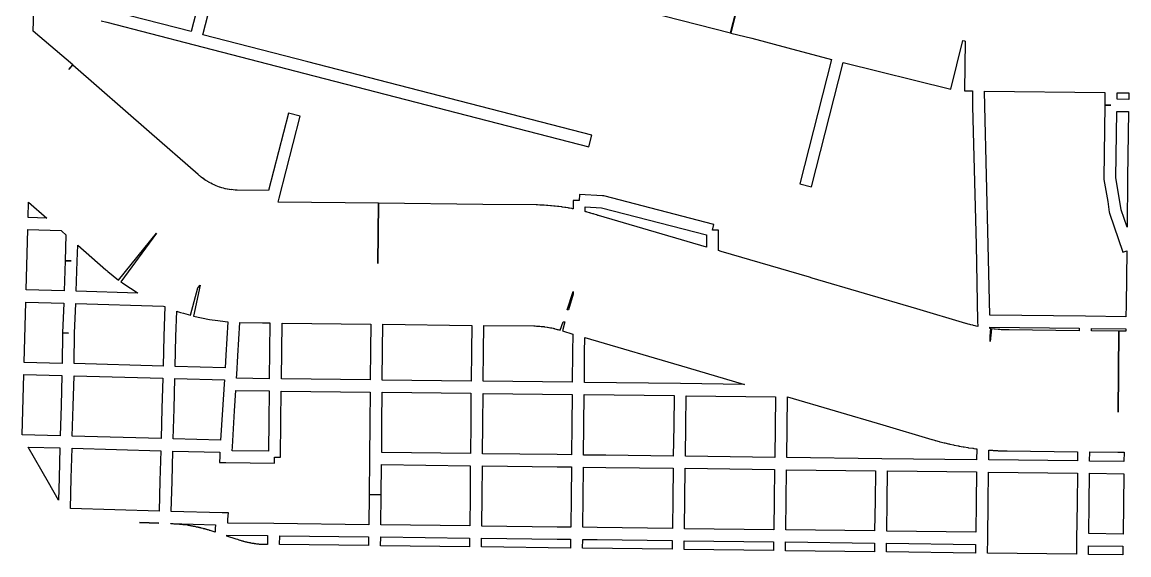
# Model space of a CAD drawing. Extents: x 0 to 1129, y 203 to 1017.
# Drawn here: x 528.9 to 632.3, y 751.5 to 801.2 of the extents above; entities that cross this region are included whole.
import ezdxf

# ---------------------------------------------------------------- set-up
doc = ezdxf.new("R2010")
doc.units = 0
doc.layers.get('0').update_dxf_attribs({"linetype": 'CONTINUOUS'})

msp = doc.modelspace()

# ---------------------------------------------------------------- linework, layer by layer
at = {"color": 1}
for points in [[(536.334908, 801.353789), (536.842908, 801.226789), (544.992086, 799.124234), (555.335508, 796.450178), (581.864397, 789.599234), (582.146619, 790.685789), (555.61773, 797.543789), (545.817575, 800.069678), (548.17413, 809.234845)], [(547.08053, 809.517067), (544.731019, 800.3519), (537.548463, 802.207511)], [(596.328444, 805.1024), (595.107821, 800.227011), (597.069266, 799.733122), (600.42771, 798.844122), (604.526977, 797.757567), (601.542488, 786.151201), (602.636088, 785.868978), (605.613555, 797.475345), (615.646532, 794.991789), (616.768377, 799.535567), (616.930666, 799.493234), (616.980043, 799.472078), (616.923599, 794.836578), (617.671488, 794.829534), (617.685486, 793.369034), (617.685486, 793.36199), (618.024153, 780.450334), (618.158197, 773.345378), (618.165196, 772.858556), (618.031152, 772.886779), (617.925307, 772.915001), (617.777152, 772.950267), (617.692485, 772.964266), (617.530196, 773.006599), (617.424351, 773.034821), (617.269152, 773.077154), (617.184485, 773.098378), (617.071596, 773.133667), (617.043374, 773.140666), (612.471374, 774.488266), (602.713529, 777.352821), (602.452485, 777.437488), (602.445486, 777.437488), (594.211664, 779.843421), (593.957664, 779.921043), (593.957664, 781.818977), (593.39322, 781.818977), (593.534331, 782.362266), (583.261442, 785.029266), (583.19793, 785.036265), (583.141486, 785.043264), (580.975442, 785.16322), (580.940153, 784.598775), (580.382775, 784.598775), (580.382775, 783.822641), (580.375776, 783.822641), (580.326398, 783.829641), (580.269954, 783.850864), (580.044176, 783.886153), (579.987732, 783.900151), (579.938332, 783.90715), (579.698443, 783.942439), (579.663154, 783.956437), (579.620843, 783.956437), (579.380931, 783.991704), (579.324487, 783.998703), (579.275109, 784.005702), (579.042265, 784.033924), (578.992887, 784.040923), (578.936443, 784.047922), (578.703598, 784.076145), (578.647154, 784.083144), (578.597776, 784.083144), (578.357887, 784.111366), (578.322621, 784.111366), (578.280265, 784.111366), (578.040398, 784.125364), (577.976887, 784.139362), (577.913376, 784.139362), (577.680554, 784.153361), (577.631154, 784.153361), (577.595887, 784.153361), (577.363065, 784.16036), (577.313665, 784.174584), (577.278398, 784.174584), (577.045554, 784.181583), (576.989109, 784.181583), (576.939732, 784.181583), (571.951443, 784.223916), (562.228887, 784.357961), (562.151287, 778.713516), (562.214776, 784.357961), (552.844998, 784.456761), (552.936709, 784.82365), (554.90522, 792.471861), (553.811598, 792.754083), (551.955998, 785.53625), (549.027954, 785.564472), (549.020955, 785.564472), (548.844555, 785.57847), (548.823332, 785.57847), (548.639887, 785.592468), (548.639887, 785.585469), (548.456443, 785.613691), (548.456443, 785.599467), (548.294176, 785.62769), (548.272953, 785.62769), (548.110664, 785.662979), (548.096666, 785.662979), (547.927332, 785.698268), (547.906109, 785.698268), (547.750887, 785.740578), (547.729664, 785.754802), (547.574419, 785.790069), (547.574419, 785.797068), (547.390997, 785.846468), (547.369774, 785.860466), (547.221619, 785.909844), (547.200396, 785.916843), (547.05224, 785.973288), (547.05224, 785.980287), (546.882907, 786.05082), (546.868683, 786.057819), (546.727572, 786.12133), (546.727572, 786.128329), (546.558239, 786.212996), (546.551239, 786.219995), (546.403084, 786.290573), (546.38886, 786.297572), (546.247749, 786.375195), (546.233751, 786.389193), (546.09264, 786.480926), (546.085641, 786.480926), (545.951596, 786.57266), (545.930373, 786.586658), (545.803373, 786.678392), (545.789375, 786.685391), (545.662375, 786.791213), (545.641152, 786.798212), (545.521196, 786.896967), (545.499973, 786.903966), (545.365906, 787.030966), (545.365906, 787.023967), (540.786862, 791.017389), (533.681906, 797.2404), (533.315017, 796.824122), (533.674862, 797.254511), (529.970684, 800.394234), (530.055351, 803.385789)], [(587.396155, 802.216678), (595.065556, 800.234067), (596.321444, 805.1024)], [(618.800444, 794.815389), (630.047, 794.674278), (630.033002, 793.488944), (630.590402, 793.488944), (630.590402, 793.4819), (630.033002, 793.488944), (629.941291, 786.680333), (629.941291, 786.623889), (629.94829, 786.574511), (630.301068, 784.521333), (630.301068, 784.507335), (630.449246, 783.51249), (630.463244, 783.463113), (630.477468, 783.413735), (631.712179, 779.766002), (632.086135, 779.893002), (632.015556, 774.855335), (632.001558, 773.747602), (628.21978, 773.797002), (619.28038, 773.909891), (619.15338, 780.478624), (618.814714, 793.39028), (618.814714, 793.397324), (618.800444, 794.815389)], [(631.175889, 794.660167), (632.276556, 794.646056), (632.269556, 794.032222), (631.16889, 794.046333), (631.175889, 794.660167)], [(631.147667, 792.917456), (632.2554, 792.903345), (632.163667, 786.708578), (632.107222, 782.101266), (631.563933, 783.717), (631.415778, 784.683645), (631.415778, 784.690644), (631.415778, 784.704642), (631.070067, 786.71551), (631.147667, 792.917456)], [(529.533556, 784.457799), (531.241, 782.962022), (529.491222, 783.011399), (529.533556, 784.457799)], [(581.511845, 783.999471), (583.042889, 783.914804), (592.828956, 781.388915), (592.828956, 780.245915), (582.760667, 783.195137), (582.704222, 783.21636), (582.661889, 783.230359), (582.605444, 783.251582), (582.563111, 783.26558), (582.337333, 783.336135), (582.280889, 783.343135), (582.238556, 783.364358), (582.005711, 783.434913), (581.9634, 783.441912), (581.928111, 783.448911), (581.702333, 783.5124), (581.638822, 783.540622), (581.568289, 783.547622), (581.511845, 783.56162), (581.511845, 783.999471)], [(529.463, 781.882759), (532.574511, 781.798092), (532.666222, 781.720492), (533.033111, 781.402981), (532.955489, 778.982937), (533.519933, 778.961714), (532.955489, 778.968713), (532.870822, 776.160624), (529.307778, 776.259379), (529.463, 781.882759)], [(541.499778, 781.558203), (538.162511, 777.000314), (538.17651, 776.993315), (538.296465, 776.908649), (538.423465, 776.816938), (539.672287, 776.005537), (539.742865, 775.963227), (533.999621, 776.13256), (534.084287, 778.947715), (534.126643, 780.436426), (536.765398, 778.129271), (536.843021, 778.058715), (536.927687, 777.98816), (537.943687, 777.169715), (541.499778, 781.558203)], [(545.563778, 776.690028), (544.949933, 773.825472), (546.431622, 773.515028), (546.692667, 773.458583), (546.960778, 773.423317), (548.153178, 773.282206), (547.962667, 770.170695), (547.892111, 768.985361), (543.235444, 769.112361), (543.306, 771.913406), (543.376556, 774.284072), (543.454155, 774.25585), (543.729333, 774.157095), (544.011556, 774.079472), (544.674778, 773.903095), (545.359178, 776.457183), (545.563778, 776.690028)], [(580.39, 776.104428), (580.39, 775.857472), (579.959622, 774.396961), (579.818511, 774.396961), (580.39, 776.104428)], [(529.279556, 775.130807), (532.835556, 775.032051), (532.715622, 772.25214), (533.280067, 772.223918), (532.715622, 772.230917), (532.680333, 769.408695), (529.124333, 769.500428), (529.279556, 775.130807)], [(533.964444, 775.003829), (542.148889, 774.756873), (542.261778, 774.71454), (542.177111, 771.948762), (542.106556, 769.140651), (533.809222, 769.38054), (533.844511, 772.216873), (533.964444, 775.003829)], [(549.282067, 773.211695), (551.370511, 773.183473), (552.076067, 773.176474), (552.019622, 767.969474), (548.964556, 768.011807), (548.985779, 768.371652), (549.091623, 770.100252), (549.282067, 773.211695)], [(553.204956, 773.162318), (561.495222, 773.077651), (561.467, 770.671695), (561.438778, 767.863607), (553.148511, 767.955318), (553.204956, 773.162318)], [(562.624111, 773.06354), (570.921444, 772.950651), (570.893222, 770.558807), (570.865, 767.750718), (562.567667, 767.849473), (562.595889, 770.664651), (562.624111, 773.06354)], [(579.444556, 773.26814), (579.628, 773.26814), (579.381044, 772.42854), (580.354734, 772.146318), (580.33351, 770.438873), (580.305288, 767.637829), (571.993844, 767.736584), (572.022066, 770.551762), (572.043289, 772.93654), (576.721134, 772.894207), (576.834023, 772.894207), (576.961023, 772.887208), (577.052756, 772.887208), (577.123289, 772.880209), (577.158578, 772.880209), (577.285578, 772.86621), (577.398467, 772.859211), (577.447867, 772.859211), (577.553689, 772.852212), (577.581911, 772.845213), (577.687734, 772.831215), (577.715956, 772.824216), (577.9488, 772.788927), (578.005245, 772.781927), (578.111067, 772.760704), (578.139289, 772.760704), (578.160512, 772.753705), (578.287512, 772.725483), (578.30151, 772.725483), (578.364999, 772.711485), (578.393221, 772.711485), (578.513177, 772.683263), (578.576688, 772.669264), (578.633133, 772.648041), (578.675444, 772.641042), (578.80951, 772.605776), (578.901221, 772.577553), (578.957666, 772.563329), (579.056466, 772.535107), (579.091733, 772.528108), (579.183444, 772.492842), (579.444556, 773.26814)], [(619.3014, 772.781318), (627.648111, 772.675473), (627.648111, 772.449695), (621.086444, 772.534362), (621.051178, 772.534362), (620.839489, 772.534362), (620.733667, 772.534362), (620.592556, 772.541361), (620.338556, 772.54836), (620.232734, 772.562359), (620.070444, 772.569358), (620.070444, 772.576357), (619.802333, 772.59758), (619.7106, 772.604579), (619.449556, 772.632801), (619.449556, 772.625802), (619.322556, 771.447536), (619.315556, 771.955536), (619.400223, 772.654024), (619.301468, 772.668023), (619.3014, 772.781318)], [(628.777, 772.661385), (631.987266, 772.619029), (631.987266, 772.407385), (631.345222, 772.414384), (631.267622, 764.857873), (631.331111, 772.421428), (628.777, 772.435652), (628.777, 772.661385)], [(581.476556, 771.814718), (591.036822, 769.013651), (596.399044, 767.440274), (590.401845, 767.517873), (581.434222, 767.623695), (581.462444, 770.431829), (581.476556, 771.814718)], [(529.096111, 768.371517), (532.659178, 768.279783), (532.574511, 765.471672), (532.496889, 762.64945), (528.940889, 762.755294), (529.096111, 768.371517)], [(533.788067, 768.251561), (542.078333, 768.011672), (541.993667, 765.203561), (541.923111, 762.388406), (533.625778, 762.621228), (533.7034, 765.429339), (533.788067, 768.251561)], [(543.207222, 767.98345), (547.8286, 767.85645), (547.807377, 767.47545), (547.652154, 765.06245), (547.475777, 762.240228), (543.051932, 762.360183), (543.122488, 765.168272), (543.207222, 767.98345)], [(553.134378, 766.826271), (561.424667, 766.73456), (561.396444, 763.919382), (561.382446, 760.53976), (561.333069, 757.167227), (562.461958, 757.153003), (562.504268, 759.968181), (570.787513, 759.862336), (570.76629, 757.047181), (570.731023, 754.23907), (562.43369, 754.337847), (562.461912, 757.153003), (561.333023, 757.160002), (561.304801, 754.351891), (552.435957, 754.46478), (548.139112, 754.51418), (548.160335, 754.866935), (548.195602, 755.452557), (547.610002, 755.466556), (542.861602, 755.6006), (542.939224, 758.415778), (543.023891, 761.230956), (547.412446, 761.111), (547.391223, 760.744111), (547.355934, 760.151444), (547.948601, 760.144445), (552.499445, 760.088001), (552.499445, 760.652445), (553.070934, 760.645446), (553.106201, 764.025069), (553.134378, 766.826271)], [(548.901044, 766.882715), (552.005489, 766.840382), (551.977266, 764.032271), (551.949044, 761.22416), (548.548289, 761.259449), (548.576511, 761.626338), (548.569512, 761.626338), (548.774135, 764.991826), (548.901044, 766.882715)], [(562.553556, 766.720426), (570.850889, 766.621671), (570.829666, 763.799449), (570.836665, 763.799449), (570.801376, 760.991315), (562.511109, 761.09716), (562.525108, 763.905271), (562.553556, 766.720426)], [(571.979778, 766.607628), (580.291222, 766.508873), (580.263, 763.68665), (580.234778, 760.871472), (578.901266, 760.892695), (571.930378, 760.977362), (571.965667, 763.792518), (571.958668, 763.792518), (571.979778, 766.607628)], [(581.420111, 766.494378), (589.823266, 766.395622), (589.788, 763.5734), (589.7386, 760.758222), (583.438, 760.835845), (581.363667, 760.857068), (581.391889, 763.67929), (581.420111, 766.494378)], [(590.952155, 766.381489), (599.270667, 766.275667), (599.242444, 763.453444), (599.207178, 760.631222), (590.867489, 760.744111), (590.916889, 763.566333), (590.952155, 766.381489)], [(600.399556, 766.275599), (609.289556, 763.657999), (613.889778, 762.303332), (613.903776, 762.303332), (613.924999, 762.296333), (614.143733, 762.232822), (614.186066, 762.225823), (614.221355, 762.2046), (614.567066, 762.119933), (614.62351, 762.09871), (614.672911, 762.091711), (615.018622, 762), (615.060955, 761.986002), (615.103288, 761.979003), (615.448999, 761.894336), (615.505444, 761.887337), (615.554844, 761.873339), (615.907622, 761.802783), (615.949955, 761.788785), (615.999355, 761.781786), (616.338022, 761.711253), (616.394466, 761.704254), (616.443844, 761.697255), (616.796622, 761.633766), (616.846022, 761.626767), (616.888332, 761.612543), (617.241133, 761.556098), (617.29051, 761.5421), (617.339888, 761.5421), (617.692688, 761.4927), (617.706687, 761.4927), (617.749042, 761.485701), (617.812531, 761.471477), (617.981865, 761.43621), (618.073575, 761.429211), (618.059577, 760.413211), (609.197799, 760.511966), (600.336022, 760.617811), (600.371288, 763.440033), (600.399556, 766.275599)], [(529.512378, 761.604934), (532.468667, 761.520267), (532.391044, 758.719223), (532.3346, 756.637823), (531.396222, 758.281756), (529.512378, 761.604934)], [(533.597556, 761.492045), (541.894889, 761.259223), (541.810222, 758.444045), (541.7326, 755.628867), (533.442333, 755.868779), (533.519933, 758.683934), (533.597556, 761.492045)], [(619.2026, 761.315758), (619.498956, 761.294535), (619.548333, 761.294535), (619.604778, 761.287536), (619.957556, 761.273312), (620.014, 761.273312), (620.0634, 761.259313), (620.416155, 761.252314), (620.465556, 761.252314), (620.522, 761.252314), (620.881845, 761.245315), (620.903068, 761.245315), (620.917066, 761.245315), (627.492844, 761.160649), (627.485845, 760.299893), (619.188511, 760.398649), (619.2026, 761.315758)], [(628.621778, 761.146492), (631.232333, 761.132268), (631.232333, 761.125269), (631.832067, 761.11827), (631.817843, 760.243381), (628.614643, 760.285692), (628.621778, 761.146492)], [(571.916289, 759.848225), (578.887178, 759.763558), (580.220667, 759.742335), (580.192444, 756.934224), (580.164222, 754.126113), (578.901266, 754.133112), (571.859845, 754.224846), (571.895111, 757.040001), (571.916289, 759.848225)], [(581.349556, 759.728269), (583.430956, 759.707046), (589.724511, 759.629424), (589.689222, 756.814246), (589.653933, 753.99909), (582.6266, 754.090824), (581.293111, 754.112047), (581.321333, 756.920158), (581.349556, 759.728269)], [(590.8534, 759.61538), (599.193044, 759.502491), (599.150734, 756.69438), (599.115444, 753.886269), (590.782822, 753.985047), (590.818111, 756.807269), (590.8534, 759.61538)], [(600.321933, 759.48838), (608.619266, 759.389602), (608.584, 756.588536), (608.541667, 753.77338), (600.244333, 753.872158), (600.279622, 756.687336), (600.321933, 759.48838)], [(609.748155, 759.375446), (618.045489, 759.283735), (618.010222, 756.461513), (617.974956, 753.653379), (609.670556, 753.759224), (609.712889, 756.567335), (609.748155, 759.375446)], [(619.174378, 759.269602), (627.471711, 759.170846), (627.436444, 756.355668), (627.394111, 752.983113), (627.380113, 751.600224), (619.075735, 751.699002), (619.096958, 753.074846), (619.139292, 756.454446), (619.174378, 759.269602)], [(628.6006, 759.156713), (631.803845, 759.114402), (631.733266, 753.484046), (628.530067, 753.526402), (628.565333, 756.341557), (628.6006, 759.156713)], [(539.891111, 754.556716), (541.697333, 754.500272), (541.697333, 754.486274), (539.891111, 754.556716)], [(542.826222, 754.47205), (546.996067, 754.352116), (546.974844, 753.992272), (546.953621, 753.653605), (546.502065, 753.801783), (546.445621, 753.815781), (546.396243, 753.837004), (546.325687, 753.865227), (546.311689, 753.865227), (546.234089, 753.88645), (546.1988, 753.900448), (546.156467, 753.914446), (546.078845, 753.935669), (546.029467, 753.949893), (545.987134, 753.956892), (545.916578, 753.978116), (545.881289, 753.985115), (545.838978, 753.992114), (545.6908, 754.041514), (545.655511, 754.048513), (545.620245, 754.055512), (545.535578, 754.076735), (545.514355, 754.083734), (545.486133, 754.090734), (545.408533, 754.104732), (545.38731, 754.104732), (545.373086, 754.118956), (545.288419, 754.132954), (545.260197, 754.139953), (545.22493, 754.139953), (545.147308, 754.161176), (545.083819, 754.1754), (545.034419, 754.189398), (544.956819, 754.203622), (544.956819, 754.196623), (544.893308, 754.210622), (544.836864, 754.22462), (544.787486, 754.231619), (544.71693, 754.245617), (544.709931, 754.245617), (544.639353, 754.259841), (544.561753, 754.273839), (544.477087, 754.280838), (544.399487, 754.302062), (544.385263, 754.302062), (544.36404, 754.302062), (544.208818, 754.330284), (544.124151, 754.337283), (544.046529, 754.344282), (543.975996, 754.351281), (543.968996, 754.351281), (543.891397, 754.365279), (543.820818, 754.372278), (543.736152, 754.379278), (543.729153, 754.379278), (543.65153, 754.386277), (543.60922, 754.400501), (543.552775, 754.400501), (543.468108, 754.4075), (543.439886, 754.4075), (543.404597, 754.4075), (543.326997, 754.414499), (543.291708, 754.414499), (543.256419, 754.414499), (543.171753, 754.421498), (543.157754, 754.421498), (543.122465, 754.421498), (543.030732, 754.435496), (542.974287, 754.435496), (542.875532, 754.435496), (542.826132, 754.435496), (542.826222, 754.47205)], [(548.068511, 753.385517), (551.864378, 753.343161), (551.857378, 752.517672), (551.370556, 752.510673), (551.28589, 752.517672), (551.180045, 752.524671), (551.116556, 752.524671), (551.038934, 752.538895), (551.003668, 752.538895), (550.911934, 752.545894), (550.869601, 752.552893), (550.763756, 752.574116), (550.763756, 752.560118), (550.700267, 752.574116), (550.643823, 752.581116), (550.594423, 752.588115), (550.559156, 752.595114), (550.453312, 752.616337), (550.418045, 752.616337), (550.319267, 752.630335), (550.262823, 752.644333), (550.262823, 752.651332), (550.149934, 752.665331), (550.051156, 752.686554), (550.022934, 752.693553), (549.987668, 752.700552), (549.910045, 752.721775), (549.83949, 752.735999), (549.754823, 752.764221), (549.754823, 752.757222), (549.719534, 752.764221), (549.634867, 752.792444), (549.599601, 752.799443), (549.564334, 752.806442), (549.486712, 752.834664), (549.430267, 752.855887), (549.33149, 752.87711), (549.296201, 752.891108), (549.218601, 752.912332), (549.190378, 752.92633), (549.155089, 752.940328), (549.070423, 752.96855), (548.929312, 753.01795), (548.922313, 752.996727), (548.061535, 753.27895), (548.068511, 753.385517)], [(552.993266, 753.329072), (561.2906, 753.223228), (561.283601, 752.411827), (552.986267, 752.517672), (552.993266, 753.329072)], [(562.419489, 753.209116), (570.716822, 753.110339), (570.709823, 752.291894), (562.41249, 752.397739), (562.419489, 753.209116)], [(571.845711, 753.096228), (578.894222, 753.004494), (580.150111, 752.997495), (580.143112, 752.172006), (571.838734, 752.277828), (571.845711, 753.096228)], [(581.279, 752.983339), (582.619556, 752.962116), (589.639845, 752.870382), (589.632846, 752.059004), (581.272001, 752.15776), (581.279, 752.983339)], [(590.768734, 752.856339), (599.101333, 752.757561), (599.094334, 751.939116), (590.761712, 752.044938), (590.768734, 752.856339)], [(600.230222, 752.74345), (608.527556, 752.644672), (608.520556, 751.826228), (600.223223, 751.925005), (600.230222, 752.74345)], [(609.656444, 752.630561), (617.960822, 752.524716), (617.946824, 751.713339), (609.64949, 751.812116), (609.656444, 752.630561)], [(628.515933, 752.397739), (631.719178, 752.355383), (631.712179, 751.544005), (628.508957, 751.586339), (628.515933, 752.397739)]]:
    msp.add_lwpolyline(points, dxfattribs=at)

doc.saveas('drawing.dxf')
